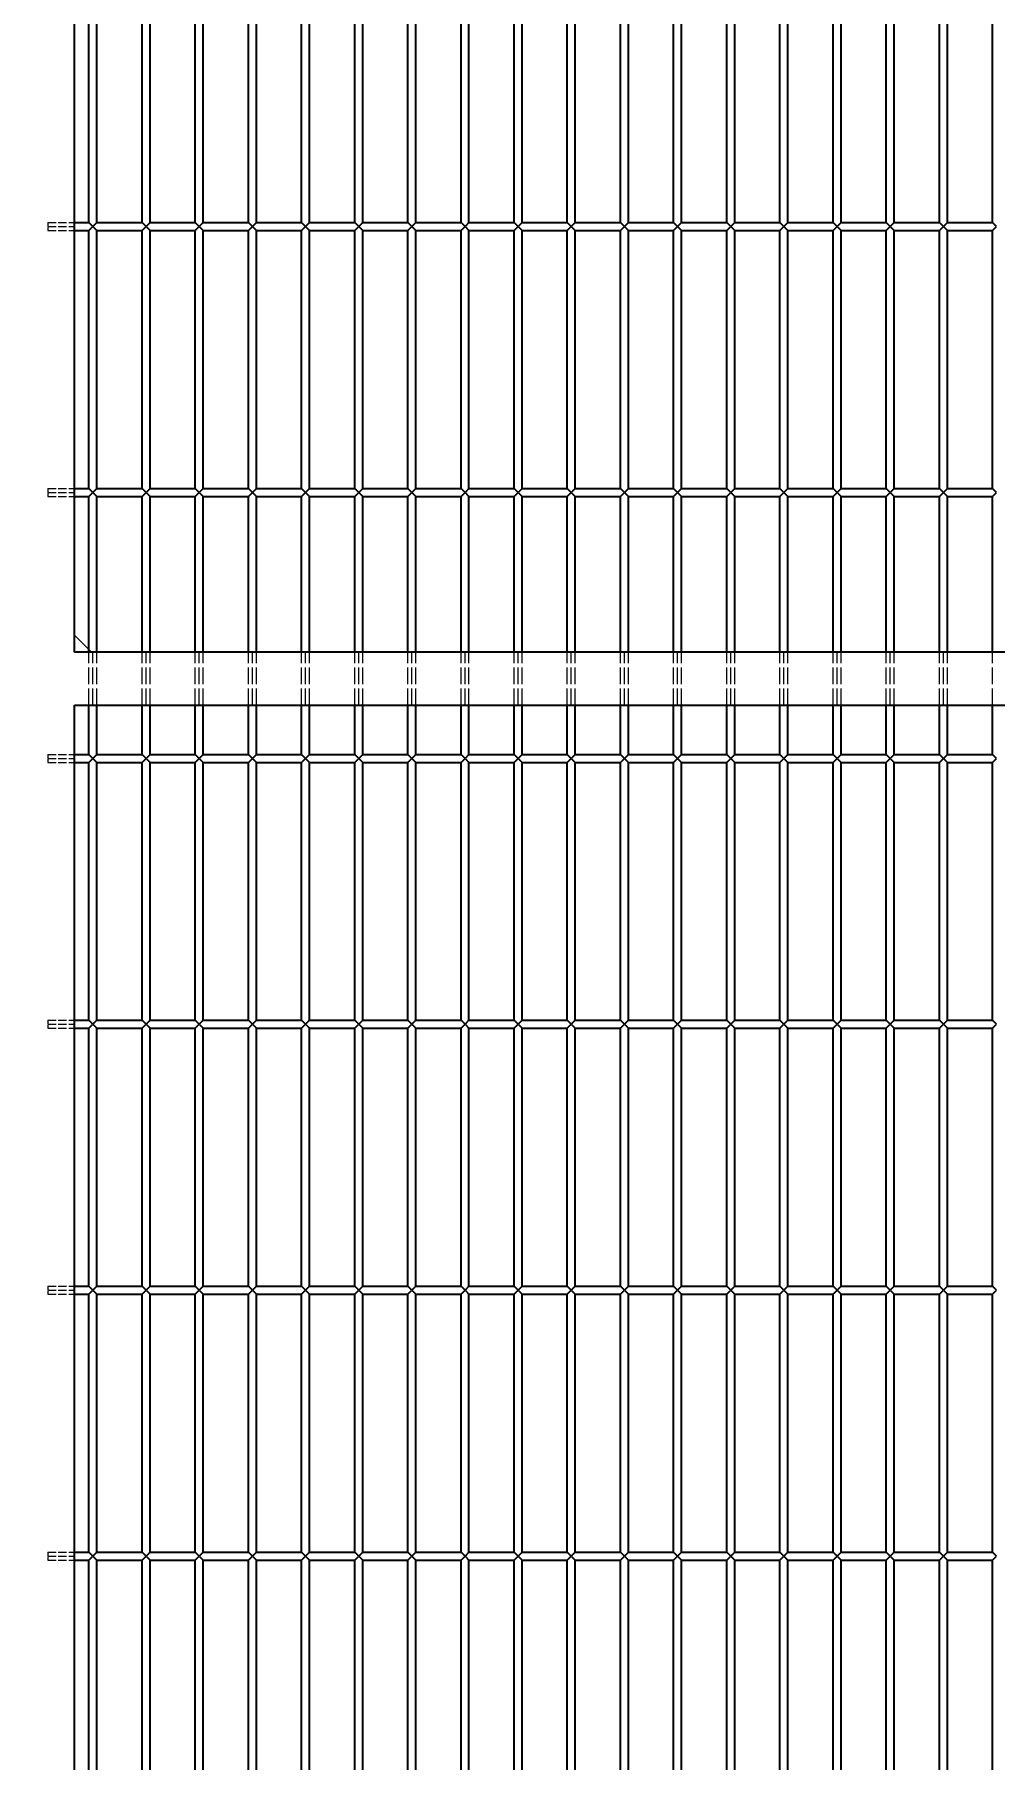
# Model space of a CAD drawing. Header units: millimetres. Extents: x 120 to 9117, y 110 to 4090.
# Drawn here: x 2038 to 2399, y 2111 to 2759 of the extents above; entities that cross this region are included whole.
import ezdxf

# ---------------------------------------------------------------- set-up
doc = ezdxf.new("R2010")
doc.units = ezdxf.units.MM
doc.header["$LTSCALE"] = 20
doc.linetypes.add('DASHED', pattern=[0.2067, 0.1654, -0.0413])
doc.layers.add('可见 (ISO)', color=7, linetype='Continuous', lineweight=25)
for name, color, linetype, lineweight, true_color in [('尺寸 (ISO)', 7, 'Continuous', 18, 0x008000), ('符号 (ISO)', 7, 'Continuous', 18, 0x008000), ('隐藏 (ISO)', 5, 'DASHED', 18, 0x0000ff)]:
    doc.layers.add(name, color=color, linetype=linetype, lineweight=lineweight, true_color=true_color)
doc.styles.add('最新国标', font='simfang.ttf')
doc.dimstyles.new('默认 (GB)', dxfattribs={"dimscale": 20, "dimtxt": 2.8, "dimasz": 2.5, "dimexe": 2, "dimexo": 1.5, "dimgap": 0.5, "dimtad": 1, "dimtoh": 1, "dimdsep": 46, "dimtxsty": '最新国标', "dimcen": 0.09, "dimdle": 10, "dimclrd": 256, "dimclre": 256, "dimclrt": 256, "dimaunit": 1, "dimadec": 3, "dimazin": 2, "dimtfac": 0.535714, "dimtdec": 3, "dimtmove": 0, "dimatfit": 3, "dimfxl": 0, "dimtolj": 1, "dimlwd": -1, "dimlwe": -1, "dimarcsym": 0})

# ---------------------------------------------------------------- blocks, each defined once
blk = doc.blocks.new('*D10')
at = {"layer": 'Defpoints', "color": 0, "transparency": 16777216}
for p in [(1852.78, 2507.01), (2052.78, 2507.01), (2032.78, 1517.01)]:
    blk.add_point(p, dxfattribs=at)
at = {"layer": '尺寸 (ISO)', "color": 116, "true_color": 0x00803f, "transparency": 16777216}
for p, q in [((2022.78, 2507.01), (1812.78, 2507.01)), ((1852.78, 1567.01), (1852.78, 2457.01)), ((2002.78, 1517.01), (1812.78, 1517.01))]:
    blk.add_line(p, q, dxfattribs=at)
for points in [[(1844.45, 2457.01), (1861.11, 2457.01), (1852.78, 2507.01)], [(1844.45, 1567.01), (1861.11, 1567.01), (1852.78, 1517.01)]]:
    blk.add_solid(points, dxfattribs=at)
at = {"layer": '尺寸 (ISO)', "transparency": 16777216, "insert": (1814.46, 2012.01), "char_height": 56, "attachment_point": 5, "rotation": 90, "style": '最新国标'}
blk.add_mtext('\\A1;990', dxfattribs=at)
blk = doc.blocks.new('末端处理方式4')
at = {"layer": '符号 (ISO)'}
for p, q in [((102.957, 126.351), (102.639, 126.668)), ((102.639, 126.668), (102.639, 126.351)), ((102.639, 126.351), (102.957, 126.351))]:
    blk.add_line(p, q, dxfattribs=at)
at = {"layer": '符号 (ISO)', "flags": 128}
blk.add_lwpolyline([(102.639, 126.668), (102.639, 126.351), (102.957, 126.351), (102.639, 126.668)], dxfattribs=at)
at = {"layer": '符号 (ISO)'}
blk.add_solid([(102.639, 126.668), (102.639, 126.351), (102.957, 126.351), (102.639, 126.668)], dxfattribs=at)

msp = doc.modelspace()

# ---------------------------------------------------------------- linework, layer by layer
at = {"layer": '可见 (ISO)'}
for p, q in [((2052.78, 2527.011), (2052.78, 3497.011)), ((2058.28, 2688.511), (2058.28, 2785.511)), ((2061.28, 2688.511), (2061.28, 2785.511)), ((2078.28, 2688.511), (2078.28, 2785.511)), ((2081.28, 2688.511), (2081.28, 2785.511)), ((2098.28, 2688.511), (2098.28, 2785.511)), ((2101.28, 2688.511), (2101.28, 2785.511)), ((2118.28, 2688.511), (2118.28, 2785.511)), ((2121.28, 2688.511), (2121.28, 2785.511)), ((2138.28, 2688.511), (2138.28, 2785.511)), ((2141.28, 2688.511), (2141.28, 2785.511)), ((2158.28, 2688.511), (2158.28, 2785.511)), ((2161.28, 2688.511), (2161.28, 2785.511)), ((2178.28, 2688.511), (2178.28, 2785.511)), ((2181.28, 2688.511), (2181.28, 2785.511)), ((2198.28, 2688.511), (2198.28, 2785.511)), ((2201.28, 2688.511), (2201.28, 2785.511)), ((2218.28, 2688.511), (2218.28, 2785.511)), ((2221.28, 2688.511), (2221.28, 2785.511)), ((2238.28, 2688.511), (2238.28, 2785.511)), ((2241.28, 2688.511), (2241.28, 2785.511)), ((2258.28, 2688.511), (2258.28, 2785.511)), ((2261.28, 2688.511), (2261.28, 2785.511)), ((2278.28, 2688.511), (2278.28, 2785.511)), ((2281.28, 2688.511), (2281.28, 2785.511)), ((2298.28, 2688.511), (2298.28, 2785.511)), ((2301.28, 2688.511), (2301.28, 2785.511)), ((2318.28, 2688.511), (2318.28, 2785.511)), ((2321.28, 2688.511), (2321.28, 2785.511)), ((2338.28, 2688.511), (2338.28, 2785.511)), ((2341.28, 2688.511), (2341.28, 2785.511)), ((2358.28, 2688.511), (2358.28, 2785.511)), ((2361.28, 2688.511), (2361.28, 2785.511)), ((2378.28, 2688.511), (2378.28, 2785.511)), ((2381.28, 2688.511), (2381.28, 2785.511)), ((2398.28, 2688.511), (2398.28, 2785.511)), ((2052.78, 2688.511), (2058.28, 2688.511)), ((2059.78, 2687.011), (2058.28, 2688.511)), ((2058.28, 2685.511), (2059.78, 2687.011)), ((2061.28, 2688.511), (2059.78, 2687.011)), ((2059.78, 2687.011), (2061.28, 2685.511)), ((2061.28, 2688.511), (2078.28, 2688.511)), ((2079.78, 2687.011), (2078.28, 2688.511)), ((2078.28, 2685.511), (2079.78, 2687.011)), ((2081.28, 2688.511), (2079.78, 2687.011)), ((2079.78, 2687.011), (2081.28, 2685.511)), ((2081.28, 2688.511), (2098.28, 2688.511)), ((2099.78, 2687.011), (2098.28, 2688.511)), ((2098.28, 2685.511), (2099.78, 2687.011)), ((2101.28, 2688.511), (2099.78, 2687.011)), ((2099.78, 2687.011), (2101.28, 2685.511)), ((2101.28, 2688.511), (2118.28, 2688.511)), ((2119.78, 2687.011), (2118.28, 2688.511)), ((2118.28, 2685.511), (2119.78, 2687.011)), ((2121.28, 2688.511), (2119.78, 2687.011)), ((2119.78, 2687.011), (2121.28, 2685.511)), ((2121.28, 2688.511), (2138.28, 2688.511)), ((2139.78, 2687.011), (2138.28, 2688.511)), ((2138.28, 2685.511), (2139.78, 2687.011)), ((2141.28, 2688.511), (2139.78, 2687.011)), ((2139.78, 2687.011), (2141.28, 2685.511)), ((2141.28, 2688.511), (2158.28, 2688.511)), ((2159.78, 2687.011), (2158.28, 2688.511)), ((2158.28, 2685.511), (2159.78, 2687.011)), ((2161.28, 2688.511), (2159.78, 2687.011)), ((2159.78, 2687.011), (2161.28, 2685.511)), ((2161.28, 2688.511), (2178.28, 2688.511)), ((2179.78, 2687.011), (2178.28, 2688.511)), ((2178.28, 2685.511), (2179.78, 2687.011)), ((2181.28, 2688.511), (2179.78, 2687.011)), ((2179.78, 2687.011), (2181.28, 2685.511)), ((2181.28, 2688.511), (2198.28, 2688.511)), ((2199.78, 2687.011), (2198.28, 2688.511)), ((2198.28, 2685.511), (2199.78, 2687.011)), ((2201.28, 2688.511), (2199.78, 2687.011)), ((2199.78, 2687.011), (2201.28, 2685.511)), ((2201.28, 2688.511), (2218.28, 2688.511)), ((2219.78, 2687.011), (2218.28, 2688.511)), ((2218.28, 2685.511), (2219.78, 2687.011)), ((2221.28, 2688.511), (2219.78, 2687.011)), ((2219.78, 2687.011), (2221.28, 2685.511)), ((2221.28, 2688.511), (2238.28, 2688.511)), ((2239.78, 2687.011), (2238.28, 2688.511)), ((2238.28, 2685.511), (2239.78, 2687.011)), ((2241.28, 2688.511), (2239.78, 2687.011)), ((2239.78, 2687.011), (2241.28, 2685.511)), ((2241.28, 2688.511), (2258.28, 2688.511)), ((2259.78, 2687.011), (2258.28, 2688.511)), ((2258.28, 2685.511), (2259.78, 2687.011)), ((2261.28, 2688.511), (2259.78, 2687.011)), ((2259.78, 2687.011), (2261.28, 2685.511)), ((2261.28, 2688.511), (2278.28, 2688.511)), ((2279.78, 2687.011), (2278.28, 2688.511)), ((2278.28, 2685.511), (2279.78, 2687.011)), ((2281.28, 2688.511), (2279.78, 2687.011)), ((2279.78, 2687.011), (2281.28, 2685.511)), ((2281.28, 2688.511), (2298.28, 2688.511)), ((2299.78, 2687.011), (2298.28, 2688.511)), ((2298.28, 2685.511), (2299.78, 2687.011)), ((2301.28, 2688.511), (2299.78, 2687.011)), ((2299.78, 2687.011), (2301.28, 2685.511)), ((2301.28, 2688.511), (2318.28, 2688.511)), ((2319.78, 2687.011), (2318.28, 2688.511)), ((2318.28, 2685.511), (2319.78, 2687.011)), ((2321.28, 2688.511), (2319.78, 2687.011)), ((2319.78, 2687.011), (2321.28, 2685.511)), ((2321.28, 2688.511), (2338.28, 2688.511)), ((2339.78, 2687.011), (2338.28, 2688.511)), ((2338.28, 2685.511), (2339.78, 2687.011)), ((2341.28, 2688.511), (2339.78, 2687.011)), ((2339.78, 2687.011), (2341.28, 2685.511)), ((2341.28, 2688.511), (2358.28, 2688.511)), ((2359.78, 2687.011), (2358.28, 2688.511)), ((2358.28, 2685.511), (2359.78, 2687.011)), ((2361.28, 2688.511), (2359.78, 2687.011)), ((2359.78, 2687.011), (2361.28, 2685.511)), ((2361.28, 2688.511), (2378.28, 2688.511)), ((2379.78, 2687.011), (2378.28, 2688.511)), ((2378.28, 2685.511), (2379.78, 2687.011)), ((2381.28, 2688.511), (2379.78, 2687.011)), ((2379.78, 2687.011), (2381.28, 2685.511)), ((2381.28, 2688.511), (2398.28, 2688.511)), ((2399.78, 2687.011), (2398.28, 2688.511)), ((2398.28, 2685.511), (2399.78, 2687.011)), ((2052.78, 2685.511), (2058.28, 2685.511)), ((2058.28, 2588.511), (2058.28, 2685.511)), ((2061.28, 2685.511), (2078.28, 2685.511)), ((2061.28, 2588.511), (2061.28, 2685.511)), ((2078.28, 2588.511), (2078.28, 2685.511)), ((2081.28, 2685.511), (2098.28, 2685.511)), ((2081.28, 2588.511), (2081.28, 2685.511)), ((2098.28, 2588.511), (2098.28, 2685.511)), ((2101.28, 2685.511), (2118.28, 2685.511)), ((2101.28, 2588.511), (2101.28, 2685.511)), ((2118.28, 2588.511), (2118.28, 2685.511)), ((2121.28, 2685.511), (2138.28, 2685.511)), ((2121.28, 2588.511), (2121.28, 2685.511)), ((2138.28, 2588.511), (2138.28, 2685.511)), ((2141.28, 2685.511), (2158.28, 2685.511)), ((2141.28, 2588.511), (2141.28, 2685.511)), ((2158.28, 2588.511), (2158.28, 2685.511)), ((2161.28, 2685.511), (2178.28, 2685.511)), ((2161.28, 2588.511), (2161.28, 2685.511)), ((2178.28, 2588.511), (2178.28, 2685.511)), ((2181.28, 2685.511), (2198.28, 2685.511)), ((2181.28, 2588.511), (2181.28, 2685.511)), ((2198.28, 2588.511), (2198.28, 2685.511)), ((2201.28, 2685.511), (2218.28, 2685.511)), ((2201.28, 2588.511), (2201.28, 2685.511)), ((2218.28, 2588.511), (2218.28, 2685.511)), ((2221.28, 2685.511), (2238.28, 2685.511)), ((2221.28, 2588.511), (2221.28, 2685.511)), ((2238.28, 2588.511), (2238.28, 2685.511)), ((2241.28, 2685.511), (2258.28, 2685.511)), ((2241.28, 2588.511), (2241.28, 2685.511)), ((2258.28, 2588.511), (2258.28, 2685.511)), ((2261.28, 2685.511), (2278.28, 2685.511)), ((2261.28, 2588.511), (2261.28, 2685.511)), ((2278.28, 2588.511), (2278.28, 2685.511)), ((2281.28, 2685.511), (2298.28, 2685.511)), ((2281.28, 2588.511), (2281.28, 2685.511)), ((2298.28, 2588.511), (2298.28, 2685.511)), ((2301.28, 2685.511), (2318.28, 2685.511)), ((2301.28, 2588.511), (2301.28, 2685.511)), ((2318.28, 2588.511), (2318.28, 2685.511)), ((2321.28, 2685.511), (2338.28, 2685.511)), ((2321.28, 2588.511), (2321.28, 2685.511)), ((2338.28, 2588.511), (2338.28, 2685.511)), ((2341.28, 2685.511), (2358.28, 2685.511)), ((2341.28, 2588.511), (2341.28, 2685.511)), ((2358.28, 2588.511), (2358.28, 2685.511)), ((2361.28, 2685.511), (2378.28, 2685.511)), ((2361.28, 2588.511), (2361.28, 2685.511)), ((2378.28, 2588.511), (2378.28, 2685.511)), ((2381.28, 2685.511), (2398.28, 2685.511)), ((2381.28, 2588.511), (2381.28, 2685.511)), ((2398.28, 2588.511), (2398.28, 2685.511)), ((2052.78, 2588.511), (2058.28, 2588.511)), ((2059.78, 2587.011), (2058.28, 2588.511)), ((2061.28, 2588.511), (2059.78, 2587.011)), ((2061.28, 2588.511), (2078.28, 2588.511)), ((2079.78, 2587.011), (2078.28, 2588.511)), ((2081.28, 2588.511), (2079.78, 2587.011)), ((2081.28, 2588.511), (2098.28, 2588.511)), ((2099.78, 2587.011), (2098.28, 2588.511)), ((2101.28, 2588.511), (2099.78, 2587.011)), ((2101.28, 2588.511), (2118.28, 2588.511)), ((2119.78, 2587.011), (2118.28, 2588.511)), ((2121.28, 2588.511), (2119.78, 2587.011)), ((2121.28, 2588.511), (2138.28, 2588.511)), ((2139.78, 2587.011), (2138.28, 2588.511)), ((2141.28, 2588.511), (2139.78, 2587.011)), ((2141.28, 2588.511), (2158.28, 2588.511)), ((2159.78, 2587.011), (2158.28, 2588.511)), ((2161.28, 2588.511), (2159.78, 2587.011)), ((2161.28, 2588.511), (2178.28, 2588.511)), ((2179.78, 2587.011), (2178.28, 2588.511)), ((2181.28, 2588.511), (2179.78, 2587.011)), ((2181.28, 2588.511), (2198.28, 2588.511)), ((2199.78, 2587.011), (2198.28, 2588.511)), ((2201.28, 2588.511), (2199.78, 2587.011)), ((2201.28, 2588.511), (2218.28, 2588.511)), ((2219.78, 2587.011), (2218.28, 2588.511)), ((2221.28, 2588.511), (2219.78, 2587.011)), ((2221.28, 2588.511), (2238.28, 2588.511)), ((2239.78, 2587.011), (2238.28, 2588.511)), ((2241.28, 2588.511), (2239.78, 2587.011)), ((2241.28, 2588.511), (2258.28, 2588.511)), ((2259.78, 2587.011), (2258.28, 2588.511)), ((2261.28, 2588.511), (2259.78, 2587.011)), ((2261.28, 2588.511), (2278.28, 2588.511)), ((2279.78, 2587.011), (2278.28, 2588.511)), ((2281.28, 2588.511), (2279.78, 2587.011)), ((2281.28, 2588.511), (2298.28, 2588.511)), ((2299.78, 2587.011), (2298.28, 2588.511)), ((2301.28, 2588.511), (2299.78, 2587.011)), ((2301.28, 2588.511), (2318.28, 2588.511)), ((2319.78, 2587.011), (2318.28, 2588.511)), ((2321.28, 2588.511), (2319.78, 2587.011)), ((2321.28, 2588.511), (2338.28, 2588.511)), ((2339.78, 2587.011), (2338.28, 2588.511)), ((2341.28, 2588.511), (2339.78, 2587.011)), ((2341.28, 2588.511), (2358.28, 2588.511)), ((2359.78, 2587.011), (2358.28, 2588.511)), ((2361.28, 2588.511), (2359.78, 2587.011)), ((2361.28, 2588.511), (2378.28, 2588.511)), ((2379.78, 2587.011), (2378.28, 2588.511)), ((2381.28, 2588.511), (2379.78, 2587.011)), ((2381.28, 2588.511), (2398.28, 2588.511)), ((2399.78, 2587.011), (2398.28, 2588.511)), ((2052.78, 2585.511), (2058.28, 2585.511)), ((2058.28, 2585.511), (2059.78, 2587.011)), ((2058.28, 2527.011), (2058.28, 2585.511)), ((2059.78, 2587.011), (2061.28, 2585.511)), ((2061.28, 2585.511), (2078.28, 2585.511)), ((2061.28, 2527.011), (2061.28, 2585.511)), ((2078.28, 2585.511), (2079.78, 2587.011)), ((2078.28, 2527.011), (2078.28, 2585.511)), ((2079.78, 2587.011), (2081.28, 2585.511)), ((2081.28, 2585.511), (2098.28, 2585.511)), ((2081.28, 2527.011), (2081.28, 2585.511)), ((2098.28, 2585.511), (2099.78, 2587.011)), ((2098.28, 2527.011), (2098.28, 2585.511)), ((2099.78, 2587.011), (2101.28, 2585.511)), ((2101.28, 2585.511), (2118.28, 2585.511)), ((2101.28, 2527.011), (2101.28, 2585.511)), ((2118.28, 2585.511), (2119.78, 2587.011)), ((2118.28, 2527.011), (2118.28, 2585.511)), ((2119.78, 2587.011), (2121.28, 2585.511)), ((2121.28, 2585.511), (2138.28, 2585.511)), ((2121.28, 2527.011), (2121.28, 2585.511)), ((2138.28, 2585.511), (2139.78, 2587.011)), ((2138.28, 2527.011), (2138.28, 2585.511)), ((2139.78, 2587.011), (2141.28, 2585.511)), ((2141.28, 2585.511), (2158.28, 2585.511)), ((2141.28, 2527.011), (2141.28, 2585.511)), ((2158.28, 2585.511), (2159.78, 2587.011)), ((2158.28, 2527.011), (2158.28, 2585.511)), ((2159.78, 2587.011), (2161.28, 2585.511)), ((2161.28, 2585.511), (2178.28, 2585.511)), ((2161.28, 2527.011), (2161.28, 2585.511)), ((2178.28, 2585.511), (2179.78, 2587.011)), ((2178.28, 2527.011), (2178.28, 2585.511)), ((2179.78, 2587.011), (2181.28, 2585.511)), ((2181.28, 2585.511), (2198.28, 2585.511)), ((2181.28, 2527.011), (2181.28, 2585.511)), ((2198.28, 2585.511), (2199.78, 2587.011)), ((2198.28, 2527.011), (2198.28, 2585.511)), ((2199.78, 2587.011), (2201.28, 2585.511)), ((2201.28, 2585.511), (2218.28, 2585.511)), ((2201.28, 2527.011), (2201.28, 2585.511)), ((2218.28, 2585.511), (2219.78, 2587.011)), ((2218.28, 2527.011), (2218.28, 2585.511)), ((2219.78, 2587.011), (2221.28, 2585.511)), ((2221.28, 2585.511), (2238.28, 2585.511)), ((2221.28, 2527.011), (2221.28, 2585.511)), ((2238.28, 2585.511), (2239.78, 2587.011)), ((2238.28, 2527.011), (2238.28, 2585.511)), ((2239.78, 2587.011), (2241.28, 2585.511)), ((2241.28, 2585.511), (2258.28, 2585.511)), ((2241.28, 2527.011), (2241.28, 2585.511)), ((2258.28, 2585.511), (2259.78, 2587.011)), ((2258.28, 2527.011), (2258.28, 2585.511)), ((2259.78, 2587.011), (2261.28, 2585.511)), ((2261.28, 2585.511), (2278.28, 2585.511)), ((2261.28, 2527.011), (2261.28, 2585.511)), ((2278.28, 2585.511), (2279.78, 2587.011)), ((2278.28, 2527.011), (2278.28, 2585.511)), ((2279.78, 2587.011), (2281.28, 2585.511)), ((2281.28, 2585.511), (2298.28, 2585.511)), ((2281.28, 2527.011), (2281.28, 2585.511)), ((2298.28, 2585.511), (2299.78, 2587.011)), ((2298.28, 2527.011), (2298.28, 2585.511)), ((2299.78, 2587.011), (2301.28, 2585.511)), ((2301.28, 2585.511), (2318.28, 2585.511)), ((2301.28, 2527.011), (2301.28, 2585.511)), ((2318.28, 2585.511), (2319.78, 2587.011)), ((2318.28, 2527.011), (2318.28, 2585.511)), ((2319.78, 2587.011), (2321.28, 2585.511)), ((2321.28, 2585.511), (2338.28, 2585.511)), ((2321.28, 2527.011), (2321.28, 2585.511)), ((2338.28, 2585.511), (2339.78, 2587.011)), ((2338.28, 2527.011), (2338.28, 2585.511)), ((2339.78, 2587.011), (2341.28, 2585.511)), ((2341.28, 2585.511), (2358.28, 2585.511)), ((2341.28, 2527.011), (2341.28, 2585.511)), ((2358.28, 2585.511), (2359.78, 2587.011)), ((2358.28, 2527.011), (2358.28, 2585.511)), ((2359.78, 2587.011), (2361.28, 2585.511)), ((2361.28, 2585.511), (2378.28, 2585.511)), ((2361.28, 2527.011), (2361.28, 2585.511)), ((2378.28, 2585.511), (2379.78, 2587.011)), ((2378.28, 2527.011), (2378.28, 2585.511)), ((2379.78, 2587.011), (2381.28, 2585.511)), ((2381.28, 2585.511), (2398.28, 2585.511)), ((2381.28, 2527.011), (2381.28, 2585.511)), ((2398.28, 2585.511), (2399.78, 2587.011)), ((2398.28, 2527.011), (2398.28, 2585.511)), ((2787.78, 2527.011), (2052.78, 2527.011)), ((2052.78, 1537.011), (2052.78, 2507.011)), ((2052.78, 2507.011), (2787.78, 2507.011)), ((2058.28, 2488.511), (2058.28, 2507.011)), ((2061.28, 2488.511), (2061.28, 2507.011)), ((2078.28, 2488.511), (2078.28, 2507.011)), ((2081.28, 2488.511), (2081.28, 2507.011)), ((2098.28, 2488.511), (2098.28, 2507.011)), ((2101.28, 2488.511), (2101.28, 2507.011)), ((2118.28, 2488.511), (2118.28, 2507.011)), ((2121.28, 2488.511), (2121.28, 2507.011)), ((2138.28, 2488.511), (2138.28, 2507.011)), ((2141.28, 2488.511), (2141.28, 2507.011)), ((2158.28, 2488.511), (2158.28, 2507.011)), ((2161.28, 2488.511), (2161.28, 2507.011)), ((2178.28, 2488.511), (2178.28, 2507.011)), ((2181.28, 2488.511), (2181.28, 2507.011)), ((2198.28, 2488.511), (2198.28, 2507.011)), ((2201.28, 2488.511), (2201.28, 2507.011)), ((2218.28, 2488.511), (2218.28, 2507.011)), ((2221.28, 2488.511), (2221.28, 2507.011)), ((2238.28, 2488.511), (2238.28, 2507.011)), ((2241.28, 2488.511), (2241.28, 2507.011)), ((2258.28, 2488.511), (2258.28, 2507.011)), ((2261.28, 2488.511), (2261.28, 2507.011)), ((2278.28, 2488.511), (2278.28, 2507.011)), ((2281.28, 2488.511), (2281.28, 2507.011)), ((2298.28, 2488.511), (2298.28, 2507.011)), ((2301.28, 2488.511), (2301.28, 2507.011)), ((2318.28, 2488.511), (2318.28, 2507.011)), ((2321.28, 2488.511), (2321.28, 2507.011)), ((2338.28, 2488.511), (2338.28, 2507.011)), ((2341.28, 2488.511), (2341.28, 2507.011)), ((2358.28, 2488.511), (2358.28, 2507.011)), ((2361.28, 2488.511), (2361.28, 2507.011)), ((2378.28, 2488.511), (2378.28, 2507.011)), ((2381.28, 2488.511), (2381.28, 2507.011)), ((2398.28, 2488.511), (2398.28, 2507.011)), ((2052.78, 2488.511), (2058.28, 2488.511)), ((2052.78, 2485.511), (2058.28, 2485.511)), ((2059.78, 2487.011), (2058.28, 2488.511)), ((2058.28, 2485.511), (2059.78, 2487.011)), ((2058.28, 2388.511), (2058.28, 2485.511)), ((2061.28, 2488.511), (2059.78, 2487.011)), ((2059.78, 2487.011), (2061.28, 2485.511)), ((2061.28, 2488.511), (2078.28, 2488.511)), ((2061.28, 2485.511), (2078.28, 2485.511)), ((2061.28, 2388.511), (2061.28, 2485.511)), ((2079.78, 2487.011), (2078.28, 2488.511)), ((2078.28, 2485.511), (2079.78, 2487.011)), ((2078.28, 2388.511), (2078.28, 2485.511)), ((2081.28, 2488.511), (2079.78, 2487.011)), ((2079.78, 2487.011), (2081.28, 2485.511)), ((2081.28, 2488.511), (2098.28, 2488.511)), ((2081.28, 2485.511), (2098.28, 2485.511)), ((2081.28, 2388.511), (2081.28, 2485.511)), ((2099.78, 2487.011), (2098.28, 2488.511)), ((2098.28, 2485.511), (2099.78, 2487.011)), ((2098.28, 2388.511), (2098.28, 2485.511)), ((2101.28, 2488.511), (2099.78, 2487.011)), ((2099.78, 2487.011), (2101.28, 2485.511)), ((2101.28, 2488.511), (2118.28, 2488.511)), ((2101.28, 2485.511), (2118.28, 2485.511)), ((2101.28, 2388.511), (2101.28, 2485.511)), ((2119.78, 2487.011), (2118.28, 2488.511)), ((2118.28, 2485.511), (2119.78, 2487.011)), ((2118.28, 2388.511), (2118.28, 2485.511)), ((2121.28, 2488.511), (2119.78, 2487.011)), ((2119.78, 2487.011), (2121.28, 2485.511)), ((2121.28, 2488.511), (2138.28, 2488.511)), ((2121.28, 2485.511), (2138.28, 2485.511)), ((2121.28, 2388.511), (2121.28, 2485.511)), ((2139.78, 2487.011), (2138.28, 2488.511)), ((2138.28, 2485.511), (2139.78, 2487.011)), ((2138.28, 2388.511), (2138.28, 2485.511)), ((2141.28, 2488.511), (2139.78, 2487.011)), ((2139.78, 2487.011), (2141.28, 2485.511)), ((2141.28, 2488.511), (2158.28, 2488.511)), ((2141.28, 2485.511), (2158.28, 2485.511)), ((2141.28, 2388.511), (2141.28, 2485.511)), ((2159.78, 2487.011), (2158.28, 2488.511)), ((2158.28, 2485.511), (2159.78, 2487.011)), ((2158.28, 2388.511), (2158.28, 2485.511)), ((2161.28, 2488.511), (2159.78, 2487.011)), ((2159.78, 2487.011), (2161.28, 2485.511)), ((2161.28, 2488.511), (2178.28, 2488.511)), ((2161.28, 2485.511), (2178.28, 2485.511)), ((2161.28, 2388.511), (2161.28, 2485.511)), ((2179.78, 2487.011), (2178.28, 2488.511)), ((2178.28, 2485.511), (2179.78, 2487.011)), ((2178.28, 2388.511), (2178.28, 2485.511)), ((2181.28, 2488.511), (2179.78, 2487.011)), ((2179.78, 2487.011), (2181.28, 2485.511)), ((2181.28, 2488.511), (2198.28, 2488.511)), ((2181.28, 2485.511), (2198.28, 2485.511)), ((2181.28, 2388.511), (2181.28, 2485.511)), ((2199.78, 2487.011), (2198.28, 2488.511)), ((2198.28, 2485.511), (2199.78, 2487.011)), ((2198.28, 2388.511), (2198.28, 2485.511)), ((2201.28, 2488.511), (2199.78, 2487.011)), ((2199.78, 2487.011), (2201.28, 2485.511)), ((2201.28, 2488.511), (2218.28, 2488.511)), ((2201.28, 2485.511), (2218.28, 2485.511)), ((2201.28, 2388.511), (2201.28, 2485.511)), ((2219.78, 2487.011), (2218.28, 2488.511)), ((2218.28, 2485.511), (2219.78, 2487.011)), ((2218.28, 2388.511), (2218.28, 2485.511)), ((2221.28, 2488.511), (2219.78, 2487.011)), ((2219.78, 2487.011), (2221.28, 2485.511)), ((2221.28, 2488.511), (2238.28, 2488.511)), ((2221.28, 2485.511), (2238.28, 2485.511)), ((2221.28, 2388.511), (2221.28, 2485.511)), ((2239.78, 2487.011), (2238.28, 2488.511)), ((2238.28, 2485.511), (2239.78, 2487.011)), ((2238.28, 2388.511), (2238.28, 2485.511)), ((2241.28, 2488.511), (2239.78, 2487.011)), ((2239.78, 2487.011), (2241.28, 2485.511)), ((2241.28, 2488.511), (2258.28, 2488.511)), ((2241.28, 2485.511), (2258.28, 2485.511)), ((2241.28, 2388.511), (2241.28, 2485.511)), ((2259.78, 2487.011), (2258.28, 2488.511)), ((2258.28, 2485.511), (2259.78, 2487.011)), ((2258.28, 2388.511), (2258.28, 2485.511)), ((2261.28, 2488.511), (2259.78, 2487.011)), ((2259.78, 2487.011), (2261.28, 2485.511)), ((2261.28, 2488.511), (2278.28, 2488.511)), ((2261.28, 2485.511), (2278.28, 2485.511)), ((2261.28, 2388.511), (2261.28, 2485.511)), ((2279.78, 2487.011), (2278.28, 2488.511)), ((2278.28, 2485.511), (2279.78, 2487.011)), ((2278.28, 2388.511), (2278.28, 2485.511)), ((2281.28, 2488.511), (2279.78, 2487.011)), ((2279.78, 2487.011), (2281.28, 2485.511)), ((2281.28, 2488.511), (2298.28, 2488.511)), ((2281.28, 2485.511), (2298.28, 2485.511)), ((2281.28, 2388.511), (2281.28, 2485.511)), ((2299.78, 2487.011), (2298.28, 2488.511)), ((2298.28, 2485.511), (2299.78, 2487.011)), ((2298.28, 2388.511), (2298.28, 2485.511)), ((2301.28, 2488.511), (2299.78, 2487.011)), ((2299.78, 2487.011), (2301.28, 2485.511)), ((2301.28, 2488.511), (2318.28, 2488.511)), ((2301.28, 2485.511), (2318.28, 2485.511)), ((2301.28, 2388.511), (2301.28, 2485.511)), ((2319.78, 2487.011), (2318.28, 2488.511)), ((2318.28, 2485.511), (2319.78, 2487.011)), ((2318.28, 2388.511), (2318.28, 2485.511)), ((2321.28, 2488.511), (2319.78, 2487.011)), ((2319.78, 2487.011), (2321.28, 2485.511)), ((2321.28, 2488.511), (2338.28, 2488.511)), ((2321.28, 2485.511), (2338.28, 2485.511)), ((2321.28, 2388.511), (2321.28, 2485.511)), ((2339.78, 2487.011), (2338.28, 2488.511)), ((2338.28, 2485.511), (2339.78, 2487.011)), ((2338.28, 2388.511), (2338.28, 2485.511)), ((2341.28, 2488.511), (2339.78, 2487.011)), ((2339.78, 2487.011), (2341.28, 2485.511)), ((2341.28, 2488.511), (2358.28, 2488.511)), ((2341.28, 2485.511), (2358.28, 2485.511)), ((2341.28, 2388.511), (2341.28, 2485.511)), ((2359.78, 2487.011), (2358.28, 2488.511)), ((2358.28, 2485.511), (2359.78, 2487.011)), ((2358.28, 2388.511), (2358.28, 2485.511)), ((2361.28, 2488.511), (2359.78, 2487.011)), ((2359.78, 2487.011), (2361.28, 2485.511)), ((2361.28, 2488.511), (2378.28, 2488.511)), ((2361.28, 2485.511), (2378.28, 2485.511)), ((2361.28, 2388.511), (2361.28, 2485.511)), ((2379.78, 2487.011), (2378.28, 2488.511)), ((2378.28, 2485.511), (2379.78, 2487.011)), ((2378.28, 2388.511), (2378.28, 2485.511)), ((2381.28, 2488.511), (2379.78, 2487.011)), ((2379.78, 2487.011), (2381.28, 2485.511)), ((2381.28, 2488.511), (2398.28, 2488.511)), ((2381.28, 2485.511), (2398.28, 2485.511)), ((2381.28, 2388.511), (2381.28, 2485.511)), ((2399.78, 2487.011), (2398.28, 2488.511)), ((2398.28, 2485.511), (2399.78, 2487.011)), ((2398.28, 2388.511), (2398.28, 2485.511)), ((2052.78, 2388.511), (2058.28, 2388.511)), ((2059.78, 2387.011), (2058.28, 2388.511)), ((2061.28, 2388.511), (2059.78, 2387.011)), ((2061.28, 2388.511), (2078.28, 2388.511)), ((2079.78, 2387.011), (2078.28, 2388.511)), ((2081.28, 2388.511), (2079.78, 2387.011)), ((2081.28, 2388.511), (2098.28, 2388.511)), ((2099.78, 2387.011), (2098.28, 2388.511)), ((2101.28, 2388.511), (2099.78, 2387.011)), ((2101.28, 2388.511), (2118.28, 2388.511)), ((2119.78, 2387.011), (2118.28, 2388.511)), ((2121.28, 2388.511), (2119.78, 2387.011)), ((2121.28, 2388.511), (2138.28, 2388.511)), ((2139.78, 2387.011), (2138.28, 2388.511)), ((2141.28, 2388.511), (2139.78, 2387.011)), ((2141.28, 2388.511), (2158.28, 2388.511)), ((2159.78, 2387.011), (2158.28, 2388.511)), ((2161.28, 2388.511), (2159.78, 2387.011)), ((2161.28, 2388.511), (2178.28, 2388.511)), ((2179.78, 2387.011), (2178.28, 2388.511)), ((2181.28, 2388.511), (2179.78, 2387.011)), ((2181.28, 2388.511), (2198.28, 2388.511)), ((2199.78, 2387.011), (2198.28, 2388.511)), ((2201.28, 2388.511), (2199.78, 2387.011)), ((2201.28, 2388.511), (2218.28, 2388.511)), ((2219.78, 2387.011), (2218.28, 2388.511)), ((2221.28, 2388.511), (2219.78, 2387.011)), ((2221.28, 2388.511), (2238.28, 2388.511)), ((2239.78, 2387.011), (2238.28, 2388.511)), ((2241.28, 2388.511), (2239.78, 2387.011)), ((2241.28, 2388.511), (2258.28, 2388.511)), ((2259.78, 2387.011), (2258.28, 2388.511)), ((2261.28, 2388.511), (2259.78, 2387.011)), ((2261.28, 2388.511), (2278.28, 2388.511)), ((2279.78, 2387.011), (2278.28, 2388.511)), ((2281.28, 2388.511), (2279.78, 2387.011)), ((2281.28, 2388.511), (2298.28, 2388.511)), ((2299.78, 2387.011), (2298.28, 2388.511)), ((2301.28, 2388.511), (2299.78, 2387.011)), ((2301.28, 2388.511), (2318.28, 2388.511)), ((2319.78, 2387.011), (2318.28, 2388.511)), ((2321.28, 2388.511), (2319.78, 2387.011)), ((2321.28, 2388.511), (2338.28, 2388.511)), ((2339.78, 2387.011), (2338.28, 2388.511)), ((2341.28, 2388.511), (2339.78, 2387.011)), ((2341.28, 2388.511), (2358.28, 2388.511)), ((2359.78, 2387.011), (2358.28, 2388.511)), ((2361.28, 2388.511), (2359.78, 2387.011)), ((2361.28, 2388.511), (2378.28, 2388.511)), ((2379.78, 2387.011), (2378.28, 2388.511)), ((2381.28, 2388.511), (2379.78, 2387.011)), ((2381.28, 2388.511), (2398.28, 2388.511)), ((2399.78, 2387.011), (2398.28, 2388.511)), ((2052.78, 2385.511), (2058.28, 2385.511)), ((2058.28, 2385.511), (2059.78, 2387.011)), ((2058.28, 2288.511), (2058.28, 2385.511)), ((2059.78, 2387.011), (2061.28, 2385.511)), ((2061.28, 2385.511), (2078.28, 2385.511)), ((2061.28, 2288.511), (2061.28, 2385.511)), ((2078.28, 2385.511), (2079.78, 2387.011)), ((2078.28, 2288.511), (2078.28, 2385.511)), ((2079.78, 2387.011), (2081.28, 2385.511)), ((2081.28, 2385.511), (2098.28, 2385.511)), ((2081.28, 2288.511), (2081.28, 2385.511)), ((2098.28, 2385.511), (2099.78, 2387.011)), ((2098.28, 2288.511), (2098.28, 2385.511)), ((2099.78, 2387.011), (2101.28, 2385.511)), ((2101.28, 2385.511), (2118.28, 2385.511)), ((2101.28, 2288.511), (2101.28, 2385.511)), ((2118.28, 2385.511), (2119.78, 2387.011)), ((2118.28, 2288.511), (2118.28, 2385.511)), ((2119.78, 2387.011), (2121.28, 2385.511)), ((2121.28, 2385.511), (2138.28, 2385.511)), ((2121.28, 2288.511), (2121.28, 2385.511)), ((2138.28, 2385.511), (2139.78, 2387.011)), ((2138.28, 2288.511), (2138.28, 2385.511)), ((2139.78, 2387.011), (2141.28, 2385.511)), ((2141.28, 2385.511), (2158.28, 2385.511)), ((2141.28, 2288.511), (2141.28, 2385.511)), ((2158.28, 2385.511), (2159.78, 2387.011)), ((2158.28, 2288.511), (2158.28, 2385.511)), ((2159.78, 2387.011), (2161.28, 2385.511)), ((2161.28, 2385.511), (2178.28, 2385.511)), ((2161.28, 2288.511), (2161.28, 2385.511)), ((2178.28, 2385.511), (2179.78, 2387.011)), ((2178.28, 2288.511), (2178.28, 2385.511)), ((2179.78, 2387.011), (2181.28, 2385.511)), ((2181.28, 2385.511), (2198.28, 2385.511)), ((2181.28, 2288.511), (2181.28, 2385.511)), ((2198.28, 2385.511), (2199.78, 2387.011)), ((2198.28, 2288.511), (2198.28, 2385.511)), ((2199.78, 2387.011), (2201.28, 2385.511)), ((2201.28, 2385.511), (2218.28, 2385.511)), ((2201.28, 2288.511), (2201.28, 2385.511)), ((2218.28, 2385.511), (2219.78, 2387.011)), ((2218.28, 2288.511), (2218.28, 2385.511)), ((2219.78, 2387.011), (2221.28, 2385.511)), ((2221.28, 2385.511), (2238.28, 2385.511)), ((2221.28, 2288.511), (2221.28, 2385.511)), ((2238.28, 2385.511), (2239.78, 2387.011)), ((2238.28, 2288.511), (2238.28, 2385.511)), ((2239.78, 2387.011), (2241.28, 2385.511)), ((2241.28, 2385.511), (2258.28, 2385.511)), ((2241.28, 2288.511), (2241.28, 2385.511)), ((2258.28, 2385.511), (2259.78, 2387.011)), ((2258.28, 2288.511), (2258.28, 2385.511)), ((2259.78, 2387.011), (2261.28, 2385.511)), ((2261.28, 2385.511), (2278.28, 2385.511)), ((2261.28, 2288.511), (2261.28, 2385.511)), ((2278.28, 2385.511), (2279.78, 2387.011)), ((2278.28, 2288.511), (2278.28, 2385.511)), ((2279.78, 2387.011), (2281.28, 2385.511)), ((2281.28, 2385.511), (2298.28, 2385.511)), ((2281.28, 2288.511), (2281.28, 2385.511)), ((2298.28, 2385.511), (2299.78, 2387.011)), ((2298.28, 2288.511), (2298.28, 2385.511)), ((2299.78, 2387.011), (2301.28, 2385.511)), ((2301.28, 2385.511), (2318.28, 2385.511)), ((2301.28, 2288.511), (2301.28, 2385.511)), ((2318.28, 2385.511), (2319.78, 2387.011)), ((2318.28, 2288.511), (2318.28, 2385.511)), ((2319.78, 2387.011), (2321.28, 2385.511)), ((2321.28, 2385.511), (2338.28, 2385.511)), ((2321.28, 2288.511), (2321.28, 2385.511)), ((2338.28, 2385.511), (2339.78, 2387.011)), ((2338.28, 2288.511), (2338.28, 2385.511)), ((2339.78, 2387.011), (2341.28, 2385.511)), ((2341.28, 2385.511), (2358.28, 2385.511)), ((2341.28, 2288.511), (2341.28, 2385.511)), ((2358.28, 2385.511), (2359.78, 2387.011)), ((2358.28, 2288.511), (2358.28, 2385.511)), ((2359.78, 2387.011), (2361.28, 2385.511)), ((2361.28, 2385.511), (2378.28, 2385.511)), ((2361.28, 2288.511), (2361.28, 2385.511)), ((2378.28, 2385.511), (2379.78, 2387.011)), ((2378.28, 2288.511), (2378.28, 2385.511)), ((2379.78, 2387.011), (2381.28, 2385.511)), ((2381.28, 2385.511), (2398.28, 2385.511)), ((2381.28, 2288.511), (2381.28, 2385.511)), ((2398.28, 2385.511), (2399.78, 2387.011)), ((2398.28, 2288.511), (2398.28, 2385.511)), ((2052.78, 2288.511), (2058.28, 2288.511)), ((2052.78, 2285.511), (2058.28, 2285.511)), ((2059.78, 2287.011), (2058.28, 2288.511)), ((2058.28, 2285.511), (2059.78, 2287.011)), ((2058.28, 2188.511), (2058.28, 2285.511)), ((2061.28, 2288.511), (2059.78, 2287.011)), ((2059.78, 2287.011), (2061.28, 2285.511)), ((2061.28, 2288.511), (2078.28, 2288.511)), ((2061.28, 2285.511), (2078.28, 2285.511)), ((2061.28, 2188.511), (2061.28, 2285.511)), ((2079.78, 2287.011), (2078.28, 2288.511)), ((2078.28, 2285.511), (2079.78, 2287.011)), ((2078.28, 2188.511), (2078.28, 2285.511)), ((2081.28, 2288.511), (2079.78, 2287.011)), ((2079.78, 2287.011), (2081.28, 2285.511)), ((2081.28, 2288.511), (2098.28, 2288.511)), ((2081.28, 2285.511), (2098.28, 2285.511)), ((2081.28, 2188.511), (2081.28, 2285.511)), ((2099.78, 2287.011), (2098.28, 2288.511)), ((2098.28, 2285.511), (2099.78, 2287.011)), ((2098.28, 2188.511), (2098.28, 2285.511)), ((2101.28, 2288.511), (2099.78, 2287.011)), ((2099.78, 2287.011), (2101.28, 2285.511)), ((2101.28, 2288.511), (2118.28, 2288.511)), ((2101.28, 2285.511), (2118.28, 2285.511)), ((2101.28, 2188.511), (2101.28, 2285.511)), ((2119.78, 2287.011), (2118.28, 2288.511)), ((2118.28, 2285.511), (2119.78, 2287.011)), ((2118.28, 2188.511), (2118.28, 2285.511)), ((2121.28, 2288.511), (2119.78, 2287.011)), ((2119.78, 2287.011), (2121.28, 2285.511)), ((2121.28, 2288.511), (2138.28, 2288.511)), ((2121.28, 2285.511), (2138.28, 2285.511)), ((2121.28, 2188.511), (2121.28, 2285.511)), ((2139.78, 2287.011), (2138.28, 2288.511)), ((2138.28, 2285.511), (2139.78, 2287.011)), ((2138.28, 2188.511), (2138.28, 2285.511)), ((2141.28, 2288.511), (2139.78, 2287.011)), ((2139.78, 2287.011), (2141.28, 2285.511)), ((2141.28, 2288.511), (2158.28, 2288.511)), ((2141.28, 2285.511), (2158.28, 2285.511)), ((2141.28, 2188.511), (2141.28, 2285.511)), ((2159.78, 2287.011), (2158.28, 2288.511)), ((2158.28, 2285.511), (2159.78, 2287.011)), ((2158.28, 2188.511), (2158.28, 2285.511)), ((2161.28, 2288.511), (2159.78, 2287.011)), ((2159.78, 2287.011), (2161.28, 2285.511)), ((2161.28, 2288.511), (2178.28, 2288.511)), ((2161.28, 2285.511), (2178.28, 2285.511)), ((2161.28, 2188.511), (2161.28, 2285.511)), ((2179.78, 2287.011), (2178.28, 2288.511)), ((2178.28, 2285.511), (2179.78, 2287.011)), ((2178.28, 2188.511), (2178.28, 2285.511)), ((2181.28, 2288.511), (2179.78, 2287.011)), ((2179.78, 2287.011), (2181.28, 2285.511)), ((2181.28, 2288.511), (2198.28, 2288.511)), ((2181.28, 2285.511), (2198.28, 2285.511)), ((2181.28, 2188.511), (2181.28, 2285.511)), ((2199.78, 2287.011), (2198.28, 2288.511)), ((2198.28, 2285.511), (2199.78, 2287.011)), ((2198.28, 2188.511), (2198.28, 2285.511)), ((2201.28, 2288.511), (2199.78, 2287.011)), ((2199.78, 2287.011), (2201.28, 2285.511)), ((2201.28, 2288.511), (2218.28, 2288.511)), ((2201.28, 2285.511), (2218.28, 2285.511)), ((2201.28, 2188.511), (2201.28, 2285.511)), ((2219.78, 2287.011), (2218.28, 2288.511)), ((2218.28, 2285.511), (2219.78, 2287.011)), ((2218.28, 2188.511), (2218.28, 2285.511)), ((2221.28, 2288.511), (2219.78, 2287.011)), ((2219.78, 2287.011), (2221.28, 2285.511)), ((2221.28, 2288.511), (2238.28, 2288.511)), ((2221.28, 2285.511), (2238.28, 2285.511)), ((2221.28, 2188.511), (2221.28, 2285.511)), ((2239.78, 2287.011), (2238.28, 2288.511)), ((2238.28, 2285.511), (2239.78, 2287.011)), ((2238.28, 2188.511), (2238.28, 2285.511)), ((2241.28, 2288.511), (2239.78, 2287.011)), ((2239.78, 2287.011), (2241.28, 2285.511)), ((2241.28, 2288.511), (2258.28, 2288.511)), ((2241.28, 2285.511), (2258.28, 2285.511)), ((2241.28, 2188.511), (2241.28, 2285.511)), ((2259.78, 2287.011), (2258.28, 2288.511)), ((2258.28, 2285.511), (2259.78, 2287.011)), ((2258.28, 2188.511), (2258.28, 2285.511)), ((2261.28, 2288.511), (2259.78, 2287.011)), ((2259.78, 2287.011), (2261.28, 2285.511)), ((2261.28, 2288.511), (2278.28, 2288.511)), ((2261.28, 2285.511), (2278.28, 2285.511)), ((2261.28, 2188.511), (2261.28, 2285.511)), ((2279.78, 2287.011), (2278.28, 2288.511)), ((2278.28, 2285.511), (2279.78, 2287.011)), ((2278.28, 2188.511), (2278.28, 2285.511)), ((2281.28, 2288.511), (2279.78, 2287.011)), ((2279.78, 2287.011), (2281.28, 2285.511)), ((2281.28, 2288.511), (2298.28, 2288.511)), ((2281.28, 2285.511), (2298.28, 2285.511)), ((2281.28, 2188.511), (2281.28, 2285.511)), ((2299.78, 2287.011), (2298.28, 2288.511)), ((2298.28, 2285.511), (2299.78, 2287.011)), ((2298.28, 2188.511), (2298.28, 2285.511)), ((2301.28, 2288.511), (2299.78, 2287.011)), ((2299.78, 2287.011), (2301.28, 2285.511)), ((2301.28, 2288.511), (2318.28, 2288.511)), ((2301.28, 2285.511), (2318.28, 2285.511)), ((2301.28, 2188.511), (2301.28, 2285.511)), ((2319.78, 2287.011), (2318.28, 2288.511)), ((2318.28, 2285.511), (2319.78, 2287.011)), ((2318.28, 2188.511), (2318.28, 2285.511)), ((2321.28, 2288.511), (2319.78, 2287.011)), ((2319.78, 2287.011), (2321.28, 2285.511)), ((2321.28, 2288.511), (2338.28, 2288.511)), ((2321.28, 2285.511), (2338.28, 2285.511)), ((2321.28, 2188.511), (2321.28, 2285.511)), ((2339.78, 2287.011), (2338.28, 2288.511)), ((2338.28, 2285.511), (2339.78, 2287.011)), ((2338.28, 2188.511), (2338.28, 2285.511)), ((2341.28, 2288.511), (2339.78, 2287.011)), ((2339.78, 2287.011), (2341.28, 2285.511)), ((2341.28, 2288.511), (2358.28, 2288.511)), ((2341.28, 2285.511), (2358.28, 2285.511)), ((2341.28, 2188.511), (2341.28, 2285.511)), ((2359.78, 2287.011), (2358.28, 2288.511)), ((2358.28, 2285.511), (2359.78, 2287.011)), ((2358.28, 2188.511), (2358.28, 2285.511)), ((2361.28, 2288.511), (2359.78, 2287.011)), ((2359.78, 2287.011), (2361.28, 2285.511)), ((2361.28, 2288.511), (2378.28, 2288.511)), ((2361.28, 2285.511), (2378.28, 2285.511)), ((2361.28, 2188.511), (2361.28, 2285.511)), ((2379.78, 2287.011), (2378.28, 2288.511)), ((2378.28, 2285.511), (2379.78, 2287.011)), ((2378.28, 2188.511), (2378.28, 2285.511)), ((2381.28, 2288.511), (2379.78, 2287.011)), ((2379.78, 2287.011), (2381.28, 2285.511)), ((2381.28, 2288.511), (2398.28, 2288.511)), ((2381.28, 2285.511), (2398.28, 2285.511)), ((2381.28, 2188.511), (2381.28, 2285.511)), ((2399.78, 2287.011), (2398.28, 2288.511)), ((2398.28, 2285.511), (2399.78, 2287.011)), ((2398.28, 2188.511), (2398.28, 2285.511)), ((2052.78, 2188.511), (2058.28, 2188.511)), ((2059.78, 2187.011), (2058.28, 2188.511)), ((2058.28, 2185.511), (2059.78, 2187.011)), ((2061.28, 2188.511), (2059.78, 2187.011)), ((2059.78, 2187.011), (2061.28, 2185.511)), ((2061.28, 2188.511), (2078.28, 2188.511)), ((2079.78, 2187.011), (2078.28, 2188.511)), ((2078.28, 2185.511), (2079.78, 2187.011)), ((2081.28, 2188.511), (2079.78, 2187.011)), ((2079.78, 2187.011), (2081.28, 2185.511)), ((2081.28, 2188.511), (2098.28, 2188.511)), ((2099.78, 2187.011), (2098.28, 2188.511)), ((2098.28, 2185.511), (2099.78, 2187.011)), ((2101.28, 2188.511), (2099.78, 2187.011)), ((2099.78, 2187.011), (2101.28, 2185.511)), ((2101.28, 2188.511), (2118.28, 2188.511)), ((2119.78, 2187.011), (2118.28, 2188.511)), ((2118.28, 2185.511), (2119.78, 2187.011)), ((2121.28, 2188.511), (2119.78, 2187.011)), ((2119.78, 2187.011), (2121.28, 2185.511)), ((2121.28, 2188.511), (2138.28, 2188.511)), ((2139.78, 2187.011), (2138.28, 2188.511)), ((2138.28, 2185.511), (2139.78, 2187.011)), ((2141.28, 2188.511), (2139.78, 2187.011)), ((2139.78, 2187.011), (2141.28, 2185.511)), ((2141.28, 2188.511), (2158.28, 2188.511)), ((2159.78, 2187.011), (2158.28, 2188.511)), ((2158.28, 2185.511), (2159.78, 2187.011)), ((2161.28, 2188.511), (2159.78, 2187.011)), ((2159.78, 2187.011), (2161.28, 2185.511)), ((2161.28, 2188.511), (2178.28, 2188.511)), ((2179.78, 2187.011), (2178.28, 2188.511)), ((2178.28, 2185.511), (2179.78, 2187.011)), ((2181.28, 2188.511), (2179.78, 2187.011)), ((2179.78, 2187.011), (2181.28, 2185.511)), ((2181.28, 2188.511), (2198.28, 2188.511)), ((2199.78, 2187.011), (2198.28, 2188.511)), ((2198.28, 2185.511), (2199.78, 2187.011)), ((2201.28, 2188.511), (2199.78, 2187.011)), ((2199.78, 2187.011), (2201.28, 2185.511)), ((2201.28, 2188.511), (2218.28, 2188.511)), ((2219.78, 2187.011), (2218.28, 2188.511)), ((2218.28, 2185.511), (2219.78, 2187.011)), ((2221.28, 2188.511), (2219.78, 2187.011)), ((2219.78, 2187.011), (2221.28, 2185.511)), ((2221.28, 2188.511), (2238.28, 2188.511)), ((2239.78, 2187.011), (2238.28, 2188.511)), ((2238.28, 2185.511), (2239.78, 2187.011)), ((2241.28, 2188.511), (2239.78, 2187.011)), ((2239.78, 2187.011), (2241.28, 2185.511)), ((2241.28, 2188.511), (2258.28, 2188.511)), ((2259.78, 2187.011), (2258.28, 2188.511)), ((2258.28, 2185.511), (2259.78, 2187.011)), ((2261.28, 2188.511), (2259.78, 2187.011)), ((2259.78, 2187.011), (2261.28, 2185.511)), ((2261.28, 2188.511), (2278.28, 2188.511)), ((2279.78, 2187.011), (2278.28, 2188.511)), ((2278.28, 2185.511), (2279.78, 2187.011)), ((2281.28, 2188.511), (2279.78, 2187.011)), ((2279.78, 2187.011), (2281.28, 2185.511)), ((2281.28, 2188.511), (2298.28, 2188.511)), ((2299.78, 2187.011), (2298.28, 2188.511)), ((2298.28, 2185.511), (2299.78, 2187.011)), ((2301.28, 2188.511), (2299.78, 2187.011)), ((2299.78, 2187.011), (2301.28, 2185.511)), ((2301.28, 2188.511), (2318.28, 2188.511)), ((2319.78, 2187.011), (2318.28, 2188.511)), ((2318.28, 2185.511), (2319.78, 2187.011)), ((2321.28, 2188.511), (2319.78, 2187.011)), ((2319.78, 2187.011), (2321.28, 2185.511)), ((2321.28, 2188.511), (2338.28, 2188.511)), ((2339.78, 2187.011), (2338.28, 2188.511)), ((2338.28, 2185.511), (2339.78, 2187.011)), ((2341.28, 2188.511), (2339.78, 2187.011)), ((2339.78, 2187.011), (2341.28, 2185.511)), ((2341.28, 2188.511), (2358.28, 2188.511)), ((2359.78, 2187.011), (2358.28, 2188.511)), ((2358.28, 2185.511), (2359.78, 2187.011)), ((2361.28, 2188.511), (2359.78, 2187.011)), ((2359.78, 2187.011), (2361.28, 2185.511)), ((2361.28, 2188.511), (2378.28, 2188.511)), ((2379.78, 2187.011), (2378.28, 2188.511)), ((2378.28, 2185.511), (2379.78, 2187.011)), ((2381.28, 2188.511), (2379.78, 2187.011)), ((2379.78, 2187.011), (2381.28, 2185.511)), ((2381.28, 2188.511), (2398.28, 2188.511)), ((2399.78, 2187.011), (2398.28, 2188.511)), ((2398.28, 2185.511), (2399.78, 2187.011)), ((2052.78, 2185.511), (2058.28, 2185.511)), ((2058.28, 2088.511), (2058.28, 2185.511)), ((2061.28, 2185.511), (2078.28, 2185.511)), ((2061.28, 2088.511), (2061.28, 2185.511)), ((2078.28, 2088.511), (2078.28, 2185.511)), ((2081.28, 2185.511), (2098.28, 2185.511)), ((2081.28, 2088.511), (2081.28, 2185.511)), ((2098.28, 2088.511), (2098.28, 2185.511)), ((2101.28, 2185.511), (2118.28, 2185.511)), ((2101.28, 2088.511), (2101.28, 2185.511)), ((2118.28, 2088.511), (2118.28, 2185.511)), ((2121.28, 2185.511), (2138.28, 2185.511)), ((2121.28, 2088.511), (2121.28, 2185.511)), ((2138.28, 2088.511), (2138.28, 2185.511)), ((2141.28, 2185.511), (2158.28, 2185.511)), ((2141.28, 2088.511), (2141.28, 2185.511)), ((2158.28, 2088.511), (2158.28, 2185.511)), ((2161.28, 2185.511), (2178.28, 2185.511)), ((2161.28, 2088.511), (2161.28, 2185.511)), ((2178.28, 2088.511), (2178.28, 2185.511)), ((2181.28, 2185.511), (2198.28, 2185.511)), ((2181.28, 2088.511), (2181.28, 2185.511)), ((2198.28, 2088.511), (2198.28, 2185.511)), ((2201.28, 2185.511), (2218.28, 2185.511)), ((2201.28, 2088.511), (2201.28, 2185.511)), ((2218.28, 2088.511), (2218.28, 2185.511)), ((2221.28, 2185.511), (2238.28, 2185.511)), ((2221.28, 2088.511), (2221.28, 2185.511)), ((2238.28, 2088.511), (2238.28, 2185.511)), ((2241.28, 2185.511), (2258.28, 2185.511)), ((2241.28, 2088.511), (2241.28, 2185.511)), ((2258.28, 2088.511), (2258.28, 2185.511)), ((2261.28, 2185.511), (2278.28, 2185.511)), ((2261.28, 2088.511), (2261.28, 2185.511)), ((2278.28, 2088.511), (2278.28, 2185.511)), ((2281.28, 2185.511), (2298.28, 2185.511)), ((2281.28, 2088.511), (2281.28, 2185.511)), ((2298.28, 2088.511), (2298.28, 2185.511)), ((2301.28, 2185.511), (2318.28, 2185.511)), ((2301.28, 2088.511), (2301.28, 2185.511)), ((2318.28, 2088.511), (2318.28, 2185.511)), ((2321.28, 2185.511), (2338.28, 2185.511)), ((2321.28, 2088.511), (2321.28, 2185.511)), ((2338.28, 2088.511), (2338.28, 2185.511)), ((2341.28, 2185.511), (2358.28, 2185.511)), ((2341.28, 2088.511), (2341.28, 2185.511)), ((2358.28, 2088.511), (2358.28, 2185.511)), ((2361.28, 2185.511), (2378.28, 2185.511)), ((2361.28, 2088.511), (2361.28, 2185.511)), ((2378.28, 2088.511), (2378.28, 2185.511)), ((2381.28, 2185.511), (2398.28, 2185.511)), ((2381.28, 2088.511), (2381.28, 2185.511)), ((2398.28, 2088.511), (2398.28, 2185.511))]:
    msp.add_line(p, q, dxfattribs=at)
at = {"layer": '隐藏 (ISO)', "ltscale": 0.448684}
for p, q in [((2042.78, 2688.511), (2042.78, 2685.511)), ((2042.78, 2588.511), (2042.78, 2585.511)), ((2042.78, 2488.511), (2042.78, 2485.511)), ((2042.78, 2388.511), (2042.78, 2385.511)), ((2042.78, 2288.511), (2042.78, 2285.511)), ((2042.78, 2188.511), (2042.78, 2185.511))]:
    msp.add_line(p, q, dxfattribs=at)
at = {"layer": '隐藏 (ISO)', "ltscale": 0.952248}
for p, q in [((2042.78, 2688.511), (2052.78, 2688.511)), ((2042.78, 2687.011), (2052.78, 2687.011)), ((2042.78, 2685.511), (2052.78, 2685.511)), ((2042.78, 2588.511), (2052.78, 2588.511)), ((2042.78, 2587.011), (2052.78, 2587.011)), ((2042.78, 2585.511), (2052.78, 2585.511)), ((2042.78, 2488.511), (2052.78, 2488.511)), ((2042.78, 2487.011), (2052.78, 2487.011)), ((2042.78, 2485.511), (2052.78, 2485.511)), ((2042.78, 2388.511), (2052.78, 2388.511)), ((2042.78, 2387.011), (2052.78, 2387.011)), ((2042.78, 2385.511), (2052.78, 2385.511)), ((2042.78, 2288.511), (2052.78, 2288.511)), ((2042.78, 2287.011), (2052.78, 2287.011)), ((2042.78, 2285.511), (2052.78, 2285.511)), ((2042.78, 2188.511), (2052.78, 2188.511)), ((2042.78, 2187.011), (2052.78, 2187.011)), ((2042.78, 2185.511), (2052.78, 2185.511))]:
    msp.add_line(p, q, dxfattribs=at)
at = {"layer": '隐藏 (ISO)', "ltscale": 1.904597}
for p, q in [((2058.28, 2507.011), (2058.28, 2527.011)), ((2059.78, 2507.011), (2059.78, 2527.011)), ((2061.28, 2507.011), (2061.28, 2527.011)), ((2078.28, 2507.011), (2078.28, 2527.011)), ((2079.78, 2507.011), (2079.78, 2527.011)), ((2081.28, 2507.011), (2081.28, 2527.011)), ((2098.28, 2507.011), (2098.28, 2527.011)), ((2099.78, 2507.011), (2099.78, 2527.011)), ((2101.28, 2507.011), (2101.28, 2527.011)), ((2118.28, 2507.011), (2118.28, 2527.011)), ((2119.78, 2507.011), (2119.78, 2527.011)), ((2121.28, 2507.011), (2121.28, 2527.011)), ((2138.28, 2507.011), (2138.28, 2527.011)), ((2139.78, 2507.011), (2139.78, 2527.011)), ((2141.28, 2507.011), (2141.28, 2527.011)), ((2158.28, 2507.011), (2158.28, 2527.011)), ((2159.78, 2507.011), (2159.78, 2527.011)), ((2161.28, 2507.011), (2161.28, 2527.011)), ((2178.28, 2507.011), (2178.28, 2527.011)), ((2179.78, 2507.011), (2179.78, 2527.011)), ((2181.28, 2507.011), (2181.28, 2527.011)), ((2198.28, 2507.011), (2198.28, 2527.011)), ((2199.78, 2507.011), (2199.78, 2527.011)), ((2201.28, 2507.011), (2201.28, 2527.011)), ((2218.28, 2507.011), (2218.28, 2527.011)), ((2219.78, 2507.011), (2219.78, 2527.011)), ((2221.28, 2507.011), (2221.28, 2527.011)), ((2238.28, 2507.011), (2238.28, 2527.011)), ((2239.78, 2507.011), (2239.78, 2527.011)), ((2241.28, 2507.011), (2241.28, 2527.011)), ((2258.28, 2507.011), (2258.28, 2527.011)), ((2259.78, 2507.011), (2259.78, 2527.011)), ((2261.28, 2507.011), (2261.28, 2527.011)), ((2278.28, 2507.011), (2278.28, 2527.011)), ((2279.78, 2507.011), (2279.78, 2527.011)), ((2281.28, 2507.011), (2281.28, 2527.011)), ((2298.28, 2507.011), (2298.28, 2527.011)), ((2299.78, 2507.011), (2299.78, 2527.011)), ((2301.28, 2507.011), (2301.28, 2527.011)), ((2318.28, 2507.011), (2318.28, 2527.011)), ((2319.78, 2507.011), (2319.78, 2527.011)), ((2321.28, 2507.011), (2321.28, 2527.011)), ((2338.28, 2507.011), (2338.28, 2527.011)), ((2339.78, 2507.011), (2339.78, 2527.011)), ((2341.28, 2507.011), (2341.28, 2527.011)), ((2358.28, 2507.011), (2358.28, 2527.011)), ((2359.78, 2507.011), (2359.78, 2527.011)), ((2361.28, 2507.011), (2361.28, 2527.011)), ((2378.28, 2507.011), (2378.28, 2527.011)), ((2379.78, 2507.011), (2379.78, 2527.011)), ((2381.28, 2507.011), (2381.28, 2527.011)), ((2398.28, 2507.011), (2398.28, 2527.011))]:
    msp.add_line(p, q, dxfattribs=at)

# ---------------------------------------------------------------- block references
at = {"layer": '符号 (ISO)', "xscale": 20, "yscale": 20, "zscale": 20}
msp.add_blockref('末端处理方式4', (0, 0), dxfattribs=at)

# ---------------------------------------------------------------- dimensions: what is measured, and where the dimension line sits
at = {"layer": '尺寸 (ISO)', "color": 116, "true_color": 0x00803f}
dim = msp.add_linear_dim(base=(1852.78, 2507.011), p1=(2032.78, 1517.011), p2=(2052.78, 2507.011), angle=270, dimstyle='默认 (GB)', override={"dimgap": 0.5, "dimtoh": 0, "dimdec": 2, "dimtol": 0, "dimlim": 0, "dimtp": 0, "dimtm": 0, "dimtdec": 3, "dimtofl": 0, "dimatfit": 1}, dxfattribs=at)
dim.commit()
dim.dimension.update_dxf_attribs({"geometry": '*D10', "text_midpoint": (1852.78, 2012.011), "dimtype": 160})

doc.saveas('drawing.dxf')
